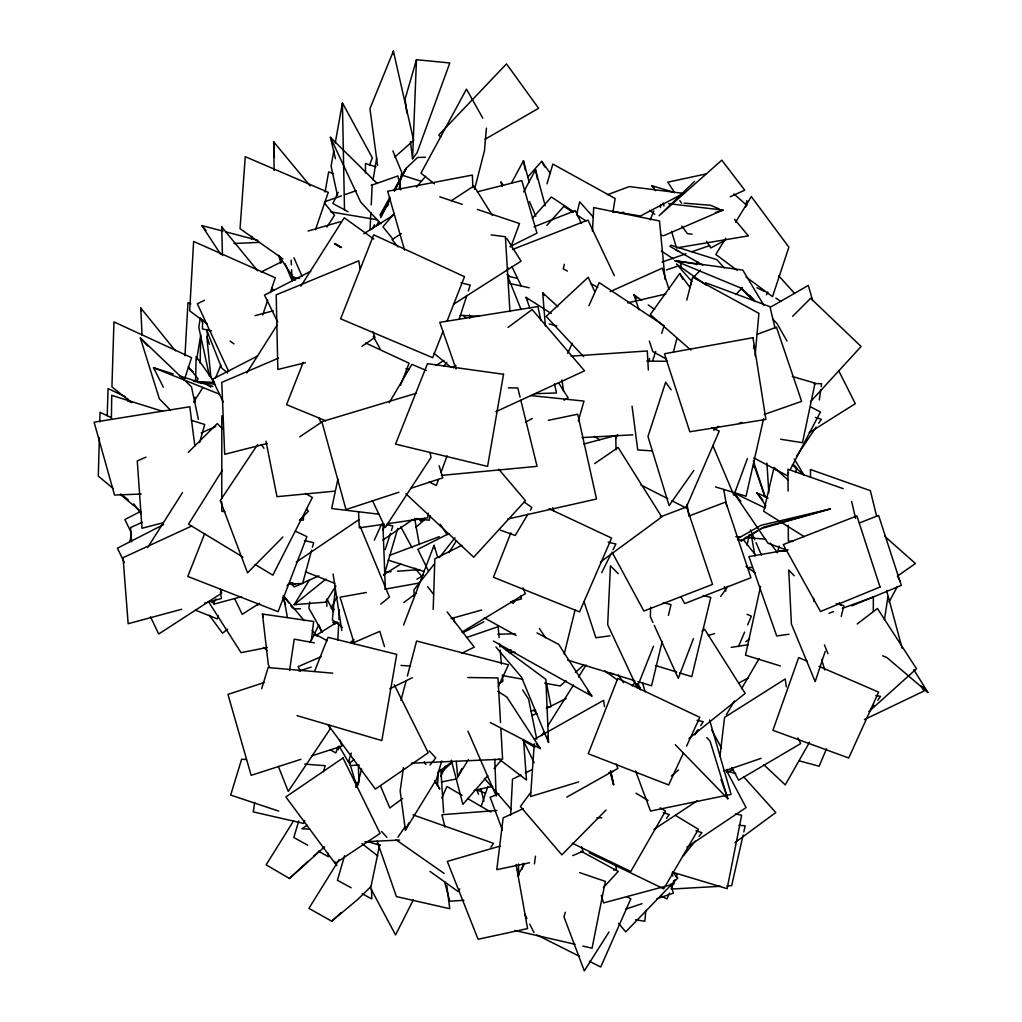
<?xml version="1.0" encoding="UTF-8"?>
<svg xmlns="http://www.w3.org/2000/svg" width="1022" height="1022" viewBox="0 0 1022 1022"><rect width="100%" height="100%" fill="white"/><g stroke="black" fill="none" stroke-linecap="round" stroke-linejoin="round"><path stroke-width="1.5" d="M221.761 501.764L221.761 511.307L224.891 511.652M221.761 498.583L221.825 415.826M873.312 611.271L873.337 596.989L842.307 608.371M111.411 419.033L111.73 395.361L162.728 411.342M207.389 329.391L207.185 340.377L210.928 377.782M727.217 769.349L727.166 772.44L732.812 769.63M200.133 363.244L200.708 335.05L196.62 359.821M195.151 401.902L195.253 397.2M195.598 381.551L196.135 356.499L214.441 382.228M650.592 607.209L650.362 616.751L652.956 622.475M99.351 437.825L98.304 476.124L112.944 488.286M99.786 421.856L100.041 412.288L111.475 417.717M660.493 207.555L660.582 204.426M107.233 415.673L108.051 388.577L125.233 396.664M433.2 609.47L434.848 558.817L461.829 545.314M412.581 158.768L416.465 59.698L449.808 62.968L417.117 152.572L412.581 158.768L410.41 141.47M202.778 319.63L202.394 328.931L211.656 330.898M370.041 229.861L370.858 212.678M371.229 204.86L372.187 184.56M337.835 640.168L338.755 622.705M338.921 619.524L339.419 609.993M510.642 815.186L512.52 779.134L520.99 775.034M592.466 231.291L593.693 207.581L659.484 220.944L665.079 279.428M184.969 355.784L187.959 302.64L190.846 303.943M303.649 515.484L303.33 520.198L300.2 519.853M534.263 743.812L530.559 796.521L578.644 781.919M438.54 770.92L437.518 784.998L434.963 780.974M251.45 239.416L251.693 236.274M486.434 128.12L484.466 150.707L474.553 189.364M755.066 355.848L758.912 313.358L692.673 277.179L686.771 300.123M335.548 585.491L332.38 619.766L342.523 627.495M645.853 910.398L644.818 921.256L635.467 919.8M428.18 513.108L427.669 517.847L387.287 523.749M746.392 205.511L746.89 200.81L745.664 207.006M719.973 756.127L724.56 717.393L785.254 678.966L786.263 686.873M311.352 640.334L313.652 621.465L262.462 614.043L268.313 664.504L269.501 667.315M309.743 601.984L308.887 608.256L322.134 631.877M534.417 863.897L535.49 856.206M819.312 399.972L820.768 389.638M821.177 386.674L821.599 383.723L813.653 383.544M403.447 767.599L400.151 790.926L405.389 830.017L436.471 779.275L441.708 760.879M392.933 54.204L393.381 51.1L413.629 140.372L394.824 157.043M429.981 515.573L429.291 520.249L416.695 518.742M254.682 802.462L253.277 811.915L303.713 823.438L304.722 820.462M289.571 670.483L294.221 639.146L314.329 642.851M884.413 619.907L887.901 597.027M399.27 188.112L401.774 172.411L392.857 150.898M200.325 317.906L198.792 327.232L209.51 376.39M373.068 179.846L376.709 157.95M612.881 212.282L615.167 198.511L552.864 164.095L546.987 183.845M753.61 348.604L754.134 345.525M325.085 191.995L328.662 171.9L333.146 173.485M333.849 150.707L331.09 166.139L337.413 195.266M335.229 143.003L342.421 102.877L372.34 157.835L369.466 165.245M338.346 749.752L338.921 746.75M648.983 361.647L649.57 358.518M378.268 224.751L378.868 221.633M129.871 541.519L131.391 533.918M379.699 844.709L370.641 888.259L395.565 934.938L413.335 899.871M337.886 479.075L331.677 508.534L378.919 514.207M747.069 545.084L749.394 534.417M760.56 586.449L745.511 655.191L780.438 665.974M795.627 472.394L796.649 467.782M521.987 869.415L523.366 863.296M763.587 418.777L746.047 496.219L715.502 486.932M743.109 835.051L731.663 885.652L726.923 885.921M743.799 831.985L745.191 825.853L738.944 825.227M788.013 479.893L774.05 467.476L763.715 511.307L804.225 536.665M662.192 641.382L651.551 685.8L637.817 681.597M668.439 615.346L671.007 604.628L663.329 602.686M841.247 616.47L843.853 605.612L836.175 603.695M564.361 264.264L563.237 268.837L567.389 271.06M576.727 214.045L579.717 201.871L593.399 217.226M564.195 654.106L575.156 609.674M673.383 352.13L676.934 338.371M356.831 787.387L361.647 768.902M779.186 546.067L777.985 550.692L785.816 551.292M400.969 700.402L406.168 680.601M407.369 676.04L416.593 641.024L508.483 664.798L498.302 686.452M311.621 550.219L302.614 583.498L288.408 583.971M312.438 547.192L313.665 542.656L304.428 540.587M199.546 442.679L204.732 424.488L191.229 420.272M578.311 420.962L583.996 401.084L530.661 395.565M416.465 59.698L405.095 99.006L406.871 113.161M384.055 575.373L397.762 528.374M344.567 855.772L337.413 880.287L351.159 887.748M323.412 771.712L325.2 765.708L304.697 764.111M298.794 820.87L293.825 837.503L307.635 845.181M565.307 912.276L563.952 916.798L584.316 970.9L609.01 931.949M261.67 688.726L268.122 667.57L332.725 673.166M690.08 286.441L691.421 282.008M351.287 753.073L348.387 762.131L339.087 745.996M459.236 318.979L466.875 295.384M468.306 290.963L470.222 285.061L461.011 282.864M385.205 549.606L390.481 533.343M391.439 530.392L392.87 525.947L386.648 524.554M184.714 378.664L191.587 357.687L113.953 321.904L111.922 386.891L131.697 402.617M652.688 360.549L655.69 351.479M661.668 333.325L664.172 325.763L599.224 282.634L588.928 305.719M825.239 651.333L815.173 681.636L791.398 624.008L788.754 570.02L794.222 575.782M481.17 806.32L487.762 786.723M262.705 315.006L267.738 300.098M270.268 292.65L275.301 277.754L193.631 241.448L189.67 310.829L207.364 324.063M315.44 229.809L328.266 192.34L245.254 156.685L240.042 228.685L282.89 258.924M653.761 211.005L650.222 219.909M338.014 746.98L335.842 752.933L330.349 749.931M438.464 479.548L436.317 485.463L429.151 481.962M441.146 472.151L447.074 455.876M747.401 458.571L733.885 495.274L712.807 445.464M510.847 246.979L519.534 223.55L477.389 209.421M218.44 615.896L217.303 618.885L195.368 610.134M403.588 625.081L434.031 545.378L437.748 557.399M693.427 638.686L678.289 678.314L654.259 625.336M400.522 385.217L409.081 363.219L365.646 342.996M443.101 331.192L432.689 357.7L340.633 318.826L373.707 234.83L464.499 276.707L447.151 320.882M510.859 532.858L493.422 577.238L579.551 611.91L611.616 538.083L549.006 508.701M204.681 533.637L187.805 576.459L278.099 611.68L306.907 536.614L295.486 531.197M303.227 362.325L286.543 404.674L325.852 420.834M314.584 671.326L328.036 637.345L396.74 654.361L381.832 740.592L297.032 715.63M382.854 530.38L384.617 525.934M653.441 646.326L637.089 687.614L607.681 624.71L610.453 565.805L618.259 573.674M215.463 378.281L220.867 364.982M393.381 51.1L369.938 108.715L377.527 165.334M669.397 893.075L666.97 898.964L661.438 896.013M671.211 888.655L674.839 879.814M676.053 876.863L677.267 873.912M696.327 264.532L697.553 261.594L696.25 264.455M696.34 264.494L697.553 261.581M738.472 646.658L744.591 632.12M747.657 624.851L751.336 616.125L746.993 614.299M826.504 748.807L819.146 766.232L799.383 760.879M441.862 798.067L446.921 786.467L462.033 795.282M567.721 353.331L572.218 343.226M374.32 540.165L381.5 524.299M683.245 753.316L668.669 784.947L588.263 753.751L617.773 678.442L699.814 717.367L686.554 746.124M440.878 776.222L445.49 766.296M615.614 438.719L617.62 434.452M338.18 192.379L332.904 203.531L348.093 211.784M766.474 294.809L767.841 291.973M314.061 634.739L318.813 624.915L321.738 632.209M456.285 761.467L457.69 777.039L461.867 768.467M405.389 830.017L408.915 822.889M601.754 572.627L610.939 554.013M613.059 549.721L615.896 543.998L608.179 542.248M376.377 225.99L378.562 221.774M380.746 217.558L390.2 199.29M394.569 190.871L406.143 168.349L393.802 190.348M788.601 472.764L787.119 475.588L753.84 457.907M790.083 469.928L820.436 411.994L810.548 406.833M380.797 216.217L389.765 199.328M394.249 190.884L406.143 168.349L417.551 157.49L425.446 157.235M523.711 191.919L535.528 169.741L545.25 205.869M511.588 182.836L523.43 160.786L529.255 182.363M889.063 601.984L897.227 586.781M337.017 596.937L331.716 606.685L333.76 610.939M372.212 228.851L374.525 224.738M379.928 215.105L389.944 197.233M809.577 742.189L785.266 784.87L763.728 764.648M310.075 642.059L314.84 633.908L327.181 640.768M726.374 714.697L734.371 701.003M741.563 688.675L759.154 658.551M517.464 875.841L524.631 863.603M389.28 402.63L411.866 364.394L426.353 370.475M527.952 514.155L515.254 535.439L500.346 530.163M530.329 510.157L531.925 507.5L524.12 502.006M725.709 238.305L715.809 254.452L737.232 270.396M735.623 222.157L751.311 196.582L788.869 247.183L772.53 296.661L746.06 276.962M457.69 777.039L468.395 759.64M335.689 586.168L325.724 602.15L294.17 604.679L309.679 579.589M339.087 859.77L308.912 908.392L331.728 921.192L357.853 899.373L371.216 886.24M196.416 381.576L198.089 378.868L188.214 366.655M293.659 820.781L266.116 864.842L289.469 878.473L324.523 846.855M222.362 470.261L188.521 524.184L242.904 557.079M541.647 735.623L544.164 731.624M547.524 726.284L573.521 684.97M578.554 676.973L586.104 664.977M448.926 552.672L456.553 540.6M193.605 402.208L202.969 387.44M300.877 286.173L344.235 217.763L373.809 239.033M246.787 372.915L277.128 325.034M147.615 547.626L182.453 492.642M694.832 734.869L698.192 729.58M700.709 725.62L703.225 721.66L697.03 720.306M216.038 599.109L213.496 603.108L209.459 600.617M220.279 592.453L221.966 589.796M490.918 847.251L493.447 843.316L413.041 814.866M326.912 227.025L334.513 215.284L324.37 203.046M695.33 733.515L697.055 730.896M257.697 444.481L220.292 500.563L247.541 572.857L282.877 537.074M796.585 456.17L816.016 427.209M818.673 423.249L821.318 419.301L815.326 417.41M397.928 837.261L405.044 826.721M459.811 888.91L458.035 891.516L429.955 871.383M514.999 600.795L513.197 603.414L510.566 601.728M693.785 470.567L669.116 505.596L647.961 436.509L665.654 382.215L671.109 389.867M720.638 596.529L727.932 586.321M690.093 287.591L679.681 273.564L650.286 314.546L690.821 350.048M530.686 792.472L520.402 806.499L561.857 854.865L606.033 810.012M869.249 711.721L873.951 705.333M877.719 700.223L880.542 696.391L875.88 695.497M666.485 818.354L669.321 814.598L663.316 812.72M632.286 685.89L635.186 682.121M434.503 563.748L413.999 589.758L414.153 596.082M439.383 557.565L454.994 537.751M443.906 365.978L446.882 362.261M683.463 855.733L695.152 841.17M699.048 836.315L701.973 832.662L695.944 830.784M430.045 764.967L435.768 757.902L429.278 750.876M394.134 213.56L382.956 226.795L392.933 239.199M416.465 187.115L425.612 176.295M487.826 775.698L462.902 804.327L451.29 760.202M494.06 768.544L501.329 760.189M527.914 176.806L541.673 161.361L550.079 172.935M532.321 218.376L551.356 197.029L573.483 211.643M506.465 270.511L508.598 268.134M546.872 225.364L563.876 206.355L572.946 212.346M810.433 401.787L861.112 346.496L810.65 298.296L792.612 316.335M603.389 887.556L618.259 871.434L580.994 851.211M736.044 294.374L742.419 287.667M356.499 785.254L358.671 782.993M693.874 276.924L700.517 270.064M299.446 520.3L308.286 511.358L306.472 508.79M188.252 452.388L217.29 423.593L222.809 429.202M355.643 786.748L357.866 784.551M694.564 181.418L659.011 215.757L721.788 160.173L744.757 190.169L730.27 196.722M355.797 786.927L358.045 784.755M385.205 207.926L388.513 204.77M636.987 684.088L639.951 687.806L637.23 683.859M289.469 878.473L307.992 861.431M313.792 856.104L319.579 850.789M331.728 921.192L341.067 912.62M441.606 771.968L452.209 762.259M869.122 711.363L916.517 668.758L877.438 608.486L857.215 623.982M566.047 680.754L560.197 685.966L544.611 683.169M575.412 672.412L583.613 665.118M415.622 527.544L425.05 519.24M349.141 763.626L353.919 759.563M671.365 775.979L678.557 769.988M380.784 604.091L389.42 597.052L360.217 526.509M294.17 604.679L325.941 579.078M227.497 629.258L222.553 633.218L209.306 615.282M257.186 605.433L259.665 603.453M688.943 738.472L745.179 693.414L704.618 629.271L702.05 631.072M610.16 772.581L613.622 784.717L610.619 770.882M745.83 641.739L749.484 638.891M713.701 430.224L718.709 426.404M350.252 642.531L354.072 639.683M403.779 602.571L416.516 593.067M453.5 367.843L456.029 365.965M508.049 327.41L532.155 309.538L584.546 370.858L495.849 411.687M402.579 798.501L389.816 807.968L380.567 786.11M438.31 772.006L452.337 761.607M734.971 842.601L775.787 812.541L743.875 777.052M600.502 561.985L661.796 516.953L618.131 447.483L594.676 463.566M424.462 518.358L420.579 521.118L418.675 518.601M897.342 576.216L915.405 563.492L884.579 536.18M382.88 540.076L412.862 519.47M362.018 346.241L374.985 337.413L372.698 331.498M307.149 825.239L301.912 828.791L309.692 829.123M296.291 562.087L358.901 519.661M299.727 436.828L320.857 422.661L319.196 418.202M686.937 847.2L746.086 807.584L726.31 770.166M654.016 829.379L697.323 800.75M401.276 233.591L392.039 239.646L398.082 246.915M451.456 200.682L473.901 185.966L492.425 215.514M435.985 365.544L443.944 360.357M737.577 538.671L761.032 525.308L830.311 508.918L761.237 528.617L741.244 540.83M259.371 603.376L242.24 614.337L234.651 598.637M287.029 585.644L290.989 583.115M453.794 304.096L521.054 261.185L506.733 238.343M452.899 367.128L455.569 365.429M498.915 683.731L502.913 681.189L502.377 674.967M809.194 432.689L855.312 403.664L838.87 371.037M363.73 233.795L393.317 215.208M316.105 635.352L337.388 621.989M383.467 574.786L400.88 563.991M416.912 579.244L423.542 575.13M741.039 540.97L762.195 527.978M461.842 632.171L525.321 593.667L522.996 587.778M414.191 520.121L416.899 518.486M485.003 139.311L538.594 108.268L506.503 63.901L438.821 134.93L440.75 137.28M525.385 422.38L532.283 418.42M563.991 400.202L568.117 397.826L558.83 383.288M770.984 306.881L808.3 285.432L812.618 300.494M534.595 739.162L603.644 700.313L604.5 706.624M566.814 797.122L617.901 768.429L616.125 763.996M738.74 683.066L748.474 677.778M724.675 240.566L710.839 247.899L706.534 241.32M682.108 194.116L640.436 216.012L612.459 211.311M462.774 632.797L483.891 621.772M310.739 271.239L264.519 295.103L277.716 322.134M257.442 356.078L212.269 379.341L223.435 402.31M140.308 511.588L124.888 519.495L131.072 532.321M163.584 524.554L117.428 548.201L124.314 562.496M448.939 533.535L417.845 549.325L428.346 570.8M532.219 715.566L536.461 713.433M546.361 708.438L566.162 698.473M204.426 300.276L197.335 303.802L228.724 371.51M261.108 272.031L282.366 261.44M509.927 246.621L536.959 233.157L521.795 180.575L477.287 191.817M389.765 688.815L412.3 677.701M461.599 653.377L474.285 647.13L447.099 611.884M525.231 772.99L532.296 769.566M864.408 719.577L924.041 691.025L920.784 685.558M191.625 526.049L123.049 557.68L128.159 623.714L181.712 609.253M523.328 808.606L503.156 817.868L496.794 869.645L529.588 862.772M142.173 522.293L130.573 527.569L131.621 541.698M610.108 291.64L662.307 268.147L669.014 289.392M318.89 575.833L294.259 586.909L290.912 583.498M145.993 457.141L137.267 460.96L141.994 528.246L163.431 522.676M201.219 432.894L215.757 426.506M668.554 203.659L722.976 210.085L663.546 235.763L660.544 234.958M321.47 656.546L298.13 666.612L300.366 670.841M352.105 643.323L379.814 631.353L384.489 646.619M278.533 358.096L221.774 382.407L224.699 454.292L267.457 443.446M572.754 855.606L582.949 851.3L581.71 846.689M613.609 870.118L616.522 868.904L615.678 865.864M851.875 605.829L901.289 585.414L878.613 515.458L859.451 522.932M534.046 226.795L575.297 210.634L581.416 223.473M512.456 249.521L587.944 220.049L614.388 275.723M498.979 793.851L490.113 797.262L502.415 830.068M688.79 516.084L725.748 502.006L750.914 577.724L684.676 603.58L680.882 596.605M660.212 516.928L686.631 506.912L712.564 584.392L643.86 611.028L612.012 552.11M389.395 555.444L439.256 536.678M607.438 194.717L629.309 186.579L683.501 193.388M757.289 334.322L776.452 327.168L801.606 401.339L764.252 414.485M829.008 613.251L833.441 611.629M325.2 201.602L341.527 195.841M344.503 194.793L356.371 190.603M371.216 185.365L397.928 175.937L400.765 189.875M738.842 423.427L741.831 422.38M662.039 262.054L685.941 253.801M691.92 251.731L709.843 245.548M666.395 270L676.871 266.423M723.921 771.112L761.186 758.324M466.517 637.511L498.161 626.703L499.106 637.6M625.668 909.146L642.072 903.665M656.98 898.67L673.383 893.177L670.611 884.004M398.912 492.234L345.985 509.569L321.879 421.664L416.005 393.355M411.01 488.273L442.756 477.874L439.153 465.738M264.276 682.504L227.957 694.423L251.144 775.34L300.979 759.308M299.063 671.071L311.173 667.098M311.557 755.91L341.757 746.188L340.058 740.145M715.387 212.487L722.976 210.085M608.703 772.785L613.2 771.418M308.095 231.049L340.211 221.736M500.103 846.088L447.304 861.405L478.079 939.256L527.556 928.589L516.084 864.471M708.387 635.403L714.455 633.653M451.085 618.578L481.669 610.019M510.706 601.881L521.412 598.892L520.965 595.775M763.511 527.16L830.311 508.918M204.668 603.044L221.493 598.496L220.573 593.846M241.435 596.707L213.751 604.194L213.611 601.064M289.124 583.805L292.19 582.962M583.843 444.008L615.768 435.487L616.023 449.757M255.015 315.645L273.244 310.816M680.844 262.654L680.933 267.419M305.412 362.708L277.843 369.479L276.195 294.847L358.773 260.814L360.051 268.569M627.649 302.895L665.807 294.029M507.742 519.01L596.516 499.004L577.711 414.229L548.265 420.349M531.057 711.005L535.681 709.996M546.463 707.658L551.088 706.649L546.527 683.565M474.055 790.402L492.719 786.352M705.768 173.995L667.8 182.184L674.686 192.698M441.363 781.971L456.987 778.841M267.189 647.488L241.051 652.649L208.705 601.984M506.273 650.541L510.987 649.685M366.361 592.479L340.045 597.193L354.315 643.719M384.936 589.157L418.994 583.064M788.115 549.798L748.934 556.581L776.682 635.952L789.022 634.24M620.61 212.768L623.739 212.244M731.241 647.36L748.321 644.678M384.17 524.209L359.322 527.837L358.543 511.933M609.968 635.863L595.877 637.728L584.124 601.907M334.973 491.135L276.988 496.679L265.963 441.185M441.466 475.396L537.074 466.351L520.837 400.279M496.845 810.497L441.926 814.7L444.966 827.015M384.783 572.09L391.119 571.643M397.443 571.196L419.608 569.624M571.004 356.167L647.296 350.968L648.344 370.092M463.937 900.293L449.795 901.2L444.544 881.603M508.701 652.534L515.024 652.151M335.791 621.9L332.661 622.079L334.871 624.327M671.569 889.038L720.587 886.278M582.055 437.582L632.822 434.835M364.943 841.745L399.602 840.058M350.009 765.529L359.374 765.108M233.872 243.479L259.333 242.38M411.368 763.191L502.607 759.193L500.882 728.929M141.164 494.048L114.528 495.044L94.101 422.188L189.811 406.756L194.857 446.141M497.88 634.292L515.088 633.691M534.532 393.713L556.492 392.972L554.499 383.71M294.081 608.933L300.366 608.729M596.899 817.817L601.69 817.728M646.837 361.073L667.519 361.303M508.343 387.836L517.809 387.977L520.083 397.2M467.769 677.509L497.982 677.944L500.525 722.554M193.465 381.385L213.611 382.369M460.079 315.325L478.922 316.309M748.96 567.351L752.115 567.529M793.072 541.43L788.358 541.111L788.269 525.487M651.947 450.881L637.741 449.923L632.056 406.168M401.046 665.424L410.563 666.063M200.031 382.356L211.056 383.173M246.366 759.55L241.639 759.18L230.665 795.065L278.725 811.123M684.229 203.161L710.431 205.243L719.245 208.986M735.789 536.601L740.528 537.023M745.268 537.431L765.81 539.233M737.526 539.693L743.799 540.242L755.577 555.061M607.298 673.089L613.583 673.664M198.038 382.586L215.016 384.157M692.06 234.166L687.41 233.655L681.789 226.079M491.148 234.868L505.379 236.746L509.94 311.557M754.99 301.528L741.844 288.447L674.916 260.712L742.777 270.064L764.047 305.591M674.916 260.712L696.378 264.072M780.616 439.256L802.487 442.692L815.045 383.135L792.306 376.492M330.783 211.899L377.616 219.807M502.556 675.593L522.804 679.234M298.054 278.431L293.723 277.435L299.587 278.482M639.951 687.806L637.191 684.025M293.736 277.435L298.194 278.342M735.521 813.934L741.653 815.237L727.115 888.667L672.629 872.226M516.953 278.227L507.678 276.183L521.067 309.551M509.109 283.35L529.281 287.782M514.705 930.429L575.041 944.29M582.77 946.078L592.057 948.212L605.343 881.386L579.704 872.647M405.9 368.648L409.004 369.364M549.184 323.987L556.824 325.903M703.149 595.468L710.801 597.397L691.792 676.666L679.694 672.949M220.65 254.235L201.845 225.568L223.026 231.138M226.054 231.943L257.838 240.298M726.616 771.061L735.763 773.513M368.022 841.758L380.043 845.258L377.31 843.699M655.562 190.744L651.806 185.697L674.111 192.366M567.632 660.11L634.764 680.665M655.485 665.514L676.666 672.029M163.379 387.236L153.543 367.703L173.318 373.963M179.399 375.879L212.844 386.469M388.079 560.107L424.207 571.553M375.968 166.88L365.467 163.52L365.48 172.948M401.493 175.018L421 181.239M613.622 784.717L610.594 770.946M439.754 196.786L462.327 204.362M331.243 608.282L334.207 609.304M843.15 488.644L787.949 469.239L788.077 491.109M785.905 549.785L768.084 543.295L733.77 492.86L765.223 508.023M485.424 793.174L476.61 789.955L478.615 794.247M705.512 282.711L769.936 306.677L775.046 328.126M305.501 571.796L334.794 583.37M153.543 367.703L219.628 394.249M882.574 655.792L886.994 657.619L927.899 692.443L913.719 669.589M807.418 661.336L798.693 657.555L772.913 730.321L848.745 758.005L878.613 692.124L819.031 666.357M711.964 427.886L719.245 431.08L686.005 507.908L671.914 500.767M765.887 505.813L756.855 492.757L768.11 498.187M572.333 843.252L630.778 871.511L665.501 811.072L660.135 807.827M589.247 852.846L663.7 888.846L698.422 829.315L675.427 815.377M756.906 287.731L763.971 291.181M676.13 250.058L678.978 251.45M536.997 934.964L579.487 956.324M589.4 961.306L600.719 967.004L630.842 898.798L626.575 896.626M497.778 691.357L506.81 697.004L540.319 748.564L490.368 722.58M640.922 485.028L667.685 498.621M536.984 632.912L558.779 644.499L591.853 696.097L493.383 641.037M590.857 283.643L597.755 287.348M340.824 247.49L334.59 243.606L341.591 247.35M362.171 893.726L371.791 898.951L371.561 889.447M666.536 359.131L652.777 351.53L649.315 341.08M484.287 617.85L516.136 635.48M318.685 851.326L328.343 856.704L328.292 853.511M702.766 265.081L669.947 246.379L670.994 245.254L716.754 259.626L724.24 267.815M467.527 798.489L490.879 812.12M305.527 493.447L312.374 497.484L272.823 575.169L255.142 564.476M334.577 243.594L341.08 247.49M522.638 740.056L534.851 747.44M635.991 793.187L648.063 800.507M594.319 436.407L599.697 439.716M292.484 582.859L295.154 584.52M529.741 307.826L526.011 297.351L551.292 313.511M661.375 251.08L673.421 258.873M506.989 274.599L509.62 276.298M576.83 214.914L585.9 220.893M775.877 298.117L780.897 301.464M651.806 185.697L654.374 187.486M746.06 566.456L755.194 572.844M396.153 839.892L444.097 873.414M706.087 285.01L676.385 263.944L691.894 281.472M638.929 309.73L633.985 294.809L641.739 300.327M648.203 304.926L654.668 309.513M604.756 670.79L617.505 680.09M205.524 383.416L210.673 387.159M499.809 645.329L545.889 679.387L548.533 742.419L521.476 677.164L495.938 646.99M230.129 341.067L233.923 343.903M498.953 759.039L526.483 780.029L523.519 739.519M189.389 368.955L193.107 371.816M120.915 494.06L128.21 499.758M361.89 843.52L377.808 855.989M434.516 183.858L420.962 173.203L466.479 89.106L482.806 118.194M649.711 210.328L654.706 214.288M433.89 353.242L451.06 367.358M120.264 494.38L140.998 511.626M227.561 373.017L221.659 367.971L206.725 330.183M263.484 647.437L267.023 650.503M792.331 464.844L804.033 475.141L794.311 459.082M733.898 193.912L746.878 205.396M545.403 326.056L542.708 292.829L557.884 306.702M469.149 315.3L471.449 317.433M405.977 493.856L473.723 557.22L525.449 500.678L498.736 469.213M170.419 410.129L159.343 398.784L140.359 337.963L191.472 386.84L198.383 419.378M740.873 288.408L753.316 300.417M335.446 158.653L330.4 137.293L377.054 183.36M793.928 464.984L796.176 467.246M801.785 472.879L804.033 475.141M706.892 737.603L710.06 741.129L727.817 798.757L675.287 744.731M749.548 295.332L753.942 299.842M772.606 318.992L777.001 323.489L786.978 341.054M533.688 710.137L536.984 713.548M922.521 686.758L927.899 692.443M583.69 356.678L546.157 316.398L588.225 277.256L594.689 291.564M380.823 223.716L360.702 202.101L330.4 137.293M672.463 872.073L677.88 877.924L625.72 931.885L618.578 923.313M752.907 465.764L755.015 468.076L764.852 496.551M381.538 831.461L386.929 837.312M140.359 337.963L147.705 346.024M778.79 275.863L794.503 293.34M354.481 780.553L357.623 784.104M201.845 225.568L205.984 230.269M414.855 568.219L422.137 576.6M587.714 691.332L591.853 696.097M484.492 778.406L511.256 809.501M463.618 315.543L465.687 317.97M536.231 743.697L540.319 748.564M734.486 219.27L748.398 235.865L676.5 247.912L671.582 231.419M733.77 492.86L740.784 501.253M274.126 170.508L273.679 141.841L310.177 185.915M304.237 620.724L283.311 595.456L288.856 602.98M312.195 630.357L317.178 636.374M756.855 492.757L762.872 500.065M632.695 680.026L634.713 682.479M636.732 684.919L640.756 689.812M222.464 255.538L221.71 226.897L257.71 270.83M271.711 287.923L273.704 290.363M142.02 335.05L140.819 308.056L175.375 350.789M130.203 402.08L127.252 398.401L128.082 401.48M427.681 586.705L433.507 594.267M770.166 543.027L777.576 552.749M774.05 467.476L775.953 470.018M133.729 503.859L141.279 514.015M290.695 605.484L292.548 608.001M328.19 724.994L375.393 789.086L428.231 752.78L394.275 684.766M502.683 184.369L500.869 181.827L502.147 186.298M261.249 444.442L263.957 448.3M618.169 674.852L623.612 682.696M633.985 294.809L636.629 298.667M539.399 628.543L545.544 637.728M440.201 524.286L447.163 534.698M278.597 255.283L295.205 280.258M679.847 200.58L681.572 203.212M526.011 297.351L527.735 299.995M522.651 689.978L528.591 699.099L536.742 739.123M542.708 292.829L544.419 295.486M434.682 781.025L439.818 789.073L435.168 780.897M746.533 565.83L748.142 568.551M424.347 761.812L425.893 764.533M541.673 161.361L544.79 166.88M839.33 602.584L840.863 605.331M679.681 273.564L682.747 279.108M897.904 577.098L900.203 581.263M373.234 336.289L380.171 348.86M400.726 526.828L412.058 547.69M334.628 861.457L336.915 865.647M711.81 730.015L721.481 748.117M731.893 767.624L738.587 780.156L800.66 743.62L797.927 737.858M524.784 914.268L526.918 918.497M529.754 924.131L534.008 932.588M326.951 598.943L333.338 611.667M522.932 739.826L534.11 762.68M511.869 266.55L521.412 286.364M150.464 616.828L158.717 633.985L221.736 593.156L220.19 588.672M372.417 500.576L385.217 527.505L431.016 457.473L430.109 452.797M750.391 529.843L754.747 539.769M755.999 542.605L761.594 555.368M293.953 257.736L302.09 276.438M467.974 731.19L496.143 795.768L494.789 759.167M529.498 201.628L535.835 216.255M282.494 597.104L285.572 604.385M284.997 263.638L292.305 281.063M824.473 644.971L828.012 653.697M278.354 766.372L288.255 791.398L329.812 729.516L329.301 724.751M517.515 870.335L519.189 874.806M635.582 770.984L650.516 811.034L731.088 794.401L709.587 719.948M721.008 779.467L727.817 798.757M456.055 368.955L439.767 322.352L537.917 306.562L540.906 320.448M377.156 841.183L396.421 896.588L449.769 908.711L446.755 885.32M753.38 461.037L765.133 496.692M201.181 318.992L202.152 321.981M207.032 336.915L209.472 344.376M724.432 586.615L725.85 591.112M821.611 659.497L824.792 670.049M601.268 895.272L603.568 902.911L673.996 883.941L673.472 880.823M348.936 760.521L356.32 784.973M663.112 202.944L663.993 205.946M404.584 250.083L387.657 191.255L472.368 175.069L472.892 187.716M552.825 507.742L553.681 510.77M642.493 682.568L645.061 691.728M886.598 590.499L902.119 648.165M278.827 255.628L280.846 263.165M480.838 788.69L483.917 801.056M876.646 516.365L870.374 490.675L810.433 469.507L810.523 477.363M851.633 501.495L855.593 518.397M453.615 617.888L454.662 622.551M140.819 308.056L141.483 311.071M262.462 614.043L263.139 617.135M523.43 160.786L525.334 170.163M535.528 169.741L537.38 179.106M283.605 597.027L287.425 617.403M547.37 736.21L548.533 742.419M414.625 518.397L419.352 544.637M723.742 489.5L726.706 506.414M751.208 534.468L754.99 556.057M672.195 873.031L672.706 876.148M687.116 504.395L688.815 515.152M495.172 789.533L496.143 795.768M333.083 574.083L341.808 630.497M434.031 545.378L434.503 548.469M561.947 380.069L563.505 390.979M221.71 226.897L222.208 231.547M499.656 643.834L499.924 646.939M500.192 650.056L501.419 664.07M326.491 599.888L326.976 606.25M766.922 463.107L768.825 492.796M440.865 769.719L443.637 812.49M813.614 598.304L813.806 601.421M358.339 766.462L359.054 782.175M291.155 260.099L291.372 264.877M291.589 269.667L292.088 280.82M273.679 141.841L274.369 157.362M469.609 315.172L469.75 318.34M382.918 524.567L385.345 589.209M518.461 864.063L518.703 875.088M342.421 102.877L344.491 209.906M503.539 374.269L487.583 466.402L395.54 444.11L427.49 363.679L503.539 374.269M343.009 757.979L285.841 796.93L335.114 863.411L380.082 833.403L343.009 757.979M880.031 587.024L820.487 611.488L783.261 544.598L856.896 515.931L880.031 587.024M752.984 337.694L664.441 353.765L689.824 431.795L765.9 419.416L752.984 337.694"/></g></svg>
